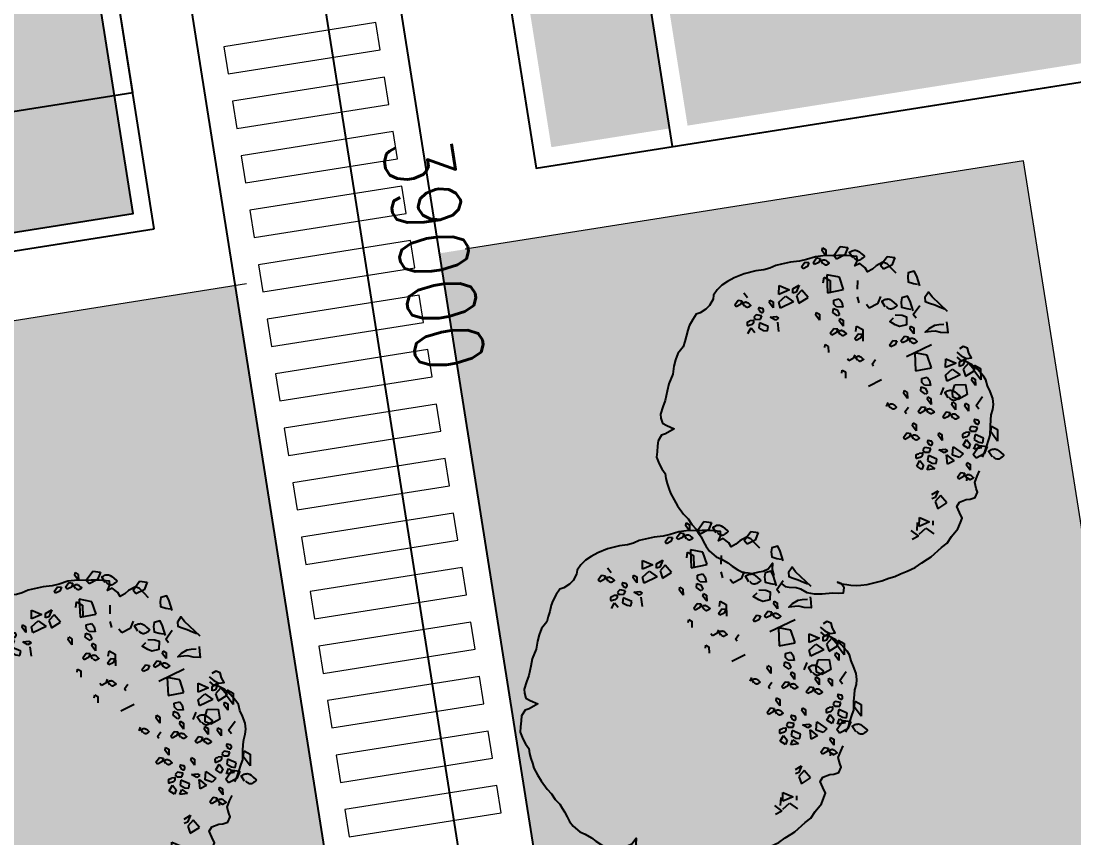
# Model space of a CAD drawing. Header units: metres. Extents: x 71066629 to 71645179, y 84793221 to 85208804.
# Drawn here: x 71372679 to 71395583, y 85028727 to 85046494 of the extents above; entities that cross this region are included whole.
import ezdxf

# ---------------------------------------------------------------- set-up
doc = ezdxf.new("R2010")
doc.units = ezdxf.units.M
doc.header["$LTSCALE"] = 1000
for name, color, linetype in [('A_SITEP_PLANT', 85, 'Continuous'), ('G-ANNO-DIMS', 3, 'Continuous'), ('G-BLDG-OTLN', 2, 'Continuous'), ('G-BLDG-ROOF', 34, 'Continuous'), ('G-FRIE-FLWL', 6, 'Continuous'), ('G-PLTG', 105, 'Continuous'), ('G-STRU', 134, 'Continuous'), ('G_H_253', 253, 'Continuous')]:
    doc.layers.add(name, color=color, linetype=linetype)
doc.layers.add('G-OTHR', color=169, linetype='Continuous', lineweight=13)
doc.layers.add('G-ROAD-园区', color=175, linetype='Continuous', lineweight=13)
doc.styles.add('dim_font', font='SIMPLEX.shx', dxfattribs={"width": 0.8})
doc.dimstyles.new('DIMN500', dxfattribs={"dimscale": 5, "dimtxt": 300, "dimasz": 100, "dimexe": 250, "dimexo": 300, "dimgap": 150, "dimtad": 1, "dimdec": 0, "dimzin": 0, "dimdsep": 46, "dimtxsty": 'dim_font', "dimblk": 'ARCHTICK', "dimcen": 0.09, "dimclrt": 7, "dimazin": 2, "dimtfac": 1, "dimtdec": 0, "dimtix": 1, "dimtmove": 2, "dimatfit": 3, "dimldrblk": 'ARCHTICK', "dimtolj": 1, "dimtzin": 0, "dimarcsym": 0})
pattern_1 = [(0, (0, 0), (793.75, 793.75), [396.875, -1190.625]), (90, (198.4, -198.4), (-793.75, 793.75), [396.875, -1190.625])]

# ---------------------------------------------------------------- blocks, each defined once
blk = doc.blocks.new('A$C02740212')
at = {"layer": 'G_H_253'}
h = blk.add_hatch(color=256, dxfattribs=at)
h.paths.add_polyline_path([(26408, 54997), (9420, 52307), (12111, 35318), (23963, 37196), (24495, 33837), (26865, 34213), (25896, 40336), (28661, 40775)])
h.paths.add_polyline_path([(60410, 51270), (43422, 48580), (43891, 45617), (41521, 45241), (41865, 43068), (46704, 43835), (47768, 37119), (41941, 36196), (42285, 34023), (45643, 34555), (46112, 31591), (63101, 34282)])
at = {"layer": 'G-BLDG-OTLN'}
blk.add_lwpolyline([(11926, 53108), (14741, 35330), (23631, 36738), (24100, 33775), (18174, 32836), (20990, 15058), (41731, 18343), (39385, 33158), (45311, 34097), (45311, 34097), (63089, 36913), (61212, 48765), (43433, 45949), (43433, 45949), (41458, 45636), (40989, 48599), (30124, 46879), (30594, 43915), (28618, 43603), (26741, 55455)], close=True, dxfattribs=at)
at = {"layer": 'G-BLDG-ROOF'}
for p, q in [((63558, 33950), (60743, 51728)), ((45780, 31134), (63558, 33950))]:
    blk.add_line(p, q, dxfattribs=at)
blk.add_lwpolyline([(42285, 34023), (45643, 34555), (46112, 31591), (63101, 34282), (60410, 51270), (43422, 48580), (43891, 45617), (41521, 45241)], dxfattribs=at)
blk = doc.blocks.new('A$C69AC5CF9')
at = {"layer": 'G_H_253'}
h = blk.add_hatch(color=256, dxfattribs=at)
h.paths.add_polyline_path([(15217, 49209), (12649, 48802), (15340, 31814), (17908, 32221)])
h.paths.add_polyline_path([(32723, 34567), (32316, 37135), (17896, 34851), (18303, 32283)])
at = {"layer": 'G-BLDG-OTLN'}
blk.add_lwpolyline([(12191, 49135), (15007, 31356), (29822, 33703), (30292, 30740), (30292, 30740), (33107, 12961), (47923, 15308), (45107, 33086), (42144, 32617), (41675, 35580), (44638, 36049), (42573, 49087), (33684, 47679), (34294, 43827), (31331, 43358), (29970, 51951)], close=True, dxfattribs=at)
at = {"layer": 'G-BLDG-ROOF'}
for p, q in [((15154, 49604), (17970, 31826)), ((12191, 49135), (15007, 31356)), ((15007, 31356), (32785, 34172))]:
    blk.add_line(p, q, dxfattribs=at)
blk = doc.blocks.new('A$C1F6C256B')
at = {"layer": 'A_SITEP_PLANT'}
for p, q in [((2402, 4975), (2408, 5018)), ((2402, 4975), (2408, 5018)), ((2455, 4904), (2402, 4975)), ((2455, 4904), (2402, 4975)), ((2408, 5018), (2454, 4991)), ((2408, 5018), (2454, 4991)), ((2454, 4991), (2455, 4904)), ((2454, 4991), (2455, 4904)), ((2570, 4907), (2664, 5037)), ((2570, 4907), (2664, 5037)), ((2611, 4853), (2570, 4907)), ((2611, 4853), (2570, 4907)), ((2730, 4915), (2611, 4853)), ((2730, 4915), (2611, 4853)), ((2664, 5037), (2774, 5022)), ((2664, 5037), (2774, 5022)), ((2774, 5022), (2730, 4915)), ((2774, 5022), (2730, 4915)), ((3249, 4761), (3343, 4891)), ((3249, 4761), (3343, 4891)), ((3343, 4891), (3453, 4877)), ((3343, 4891), (3453, 4877)), ((2102, 4744), (2151, 4812)), ((2102, 4744), (2151, 4812)), ((2123, 4716), (2102, 4744)), ((2123, 4716), (2102, 4744)), ((2186, 4748), (2123, 4716)), ((2186, 4748), (2123, 4716)), ((2151, 4812), (2209, 4804)), ((2151, 4812), (2209, 4804)), ((2209, 4804), (2186, 4748)), ((2209, 4804), (2186, 4748)), ((2269, 4803), (2318, 4872)), ((2269, 4803), (2318, 4872)), ((2290, 4775), (2269, 4803)), ((2290, 4775), (2269, 4803)), ((2353, 4807), (2290, 4775)), ((2353, 4807), (2290, 4775)), ((2318, 4872), (2376, 4864)), ((2318, 4872), (2376, 4864)), ((2376, 4864), (2353, 4807)), ((2376, 4864), (2353, 4807)), ((3290, 4708), (3249, 4761)), ((3290, 4708), (3249, 4761)), ((3409, 4769), (3290, 4708)), ((3409, 4769), (3290, 4708)), ((3453, 4877), (3409, 4769)), ((3453, 4877), (3409, 4769)), ((2416, 4512), (2428, 4593)), ((2416, 4512), (2428, 4593)), ((2428, 4593), (2515, 4543)), ((2428, 4593), (2515, 4543)), ((2468, 4629), (2480, 4368)), ((2650, 4595), (2468, 4629)), ((2468, 4629), (2480, 4368)), ((2650, 4595), (2468, 4629)), ((2711, 4413), (2650, 4595)), ((2711, 4413), (2650, 4595)), ((1773, 4344), (1776, 4470)), ((1773, 4344), (1776, 4470)), ((1776, 4470), (1925, 4407)), ((1776, 4470), (1925, 4407)), ((1977, 4422), (2068, 4476)), ((1977, 4422), (2068, 4476)), ((2068, 4476), (2025, 4377)), ((2068, 4476), (2025, 4377)), ((2515, 4543), (2518, 4376)), ((2515, 4543), (2518, 4376)), ((2914, 4420), (2918, 4546)), ((2914, 4420), (2918, 4546)), ((1318, 4292), (1265, 4363)), ((1318, 4292), (1265, 4363)), ((1925, 4407), (1773, 4344)), ((1925, 4407), (1773, 4344)), ((1774, 4231), (1870, 4316)), ((1774, 4231), (1870, 4316)), ((1870, 4316), (1987, 4237)), ((1870, 4316), (1987, 4237)), ((1977, 4359), (1977, 4422)), ((1977, 4359), (1977, 4422)), ((2025, 4377), (1977, 4359)), ((2025, 4377), (1977, 4359)), ((2104, 4406), (2028, 4320)), ((2104, 4406), (2028, 4320)), ((2028, 4320), (2064, 4215)), ((2028, 4320), (2064, 4215)), ((2064, 4215), (2196, 4300)), ((2064, 4215), (2196, 4300)), ((2196, 4300), (2104, 4406)), ((2196, 4300), (2104, 4406)), ((2480, 4368), (2711, 4413)), ((2480, 4368), (2711, 4413)), ((2570, 4260), (2649, 4280)), ((2570, 4260), (2649, 4280)), ((2649, 4280), (2684, 4230)), ((2649, 4280), (2684, 4230)), ((2938, 4220), (2915, 4306)), ((2938, 4220), (2915, 4306)), ((3248, 4313), (3204, 4206)), ((3248, 4313), (3204, 4206)), ((1132, 4191), (1181, 4259)), ((1132, 4191), (1181, 4259)), ((1153, 4163), (1132, 4191)), ((1153, 4163), (1132, 4191)), ((1216, 4195), (1153, 4163)), ((1216, 4195), (1153, 4163)), ((1181, 4259), (1239, 4252)), ((1181, 4259), (1239, 4252)), ((1239, 4252), (1216, 4195)), ((1239, 4252), (1216, 4195)), ((1638, 4219), (1644, 4261)), ((1638, 4219), (1644, 4261)), ((1691, 4147), (1638, 4219)), ((1691, 4147), (1638, 4219)), ((1644, 4261), (1690, 4235)), ((1644, 4261), (1690, 4235)), ((1690, 4235), (1691, 4147)), ((1690, 4235), (1691, 4147)), ((1796, 4144), (1774, 4231)), ((1796, 4144), (1774, 4231)), ((1987, 4237), (1796, 4144)), ((1987, 4237), (1796, 4144)), ((2555, 4082), (2563, 4140)), ((2555, 4082), (2563, 4140)), ((2563, 4140), (2619, 4117)), ((2563, 4140), (2619, 4117)), ((2571, 4201), (2570, 4260)), ((2571, 4201), (2570, 4260)), ((2611, 4163), (2571, 4201)), ((2611, 4163), (2571, 4201)), ((2699, 4157), (2611, 4163)), ((2699, 4157), (2611, 4163)), ((2684, 4230), (2699, 4157)), ((2684, 4230), (2699, 4157)), ((3084, 4144), (3043, 4198)), ((3084, 4144), (3043, 4198)), ((3204, 4206), (3084, 4144)), ((3204, 4206), (3084, 4144)), ((3722, 4052), (3816, 4182)), ((3722, 4052), (3816, 4182)), ((1444, 4048), (1412, 4015)), ((1444, 4048), (1412, 4015)), ((1412, 4015), (1438, 3980)), ((1412, 4015), (1438, 3980)), ((1438, 3980), (1509, 3982)), ((1438, 3980), (1509, 3982)), ((1527, 4031), (1444, 4048)), ((1527, 4031), (1444, 4048)), ((1509, 3982), (1527, 4031)), ((1509, 3982), (1527, 4031)), ((1647, 4013), (1736, 4024)), ((1647, 4013), (1736, 4024)), ((1724, 3970), (1647, 4013)), ((1724, 3970), (1647, 4013)), ((1769, 3997), (1724, 3970)), ((1769, 3997), (1724, 3970)), ((1736, 4024), (1769, 3997)), ((1736, 4024), (1769, 3997)), ((2309, 4041), (2315, 4083)), ((2309, 4041), (2315, 4083)), ((2362, 3969), (2309, 4041)), ((2362, 3969), (2309, 4041)), ((2315, 4083), (2361, 4057)), ((2315, 4083), (2361, 4057)), ((2361, 4057), (2362, 3969)), ((2361, 4057), (2362, 3969)), ((2624, 4033), (2555, 4082)), ((2624, 4033), (2555, 4082)), ((2619, 4117), (2651, 4054)), ((2619, 4117), (2651, 4054)), ((2651, 4054), (2624, 4033)), ((2651, 4054), (2624, 4033)), ((2651, 3953), (2658, 3995)), ((2651, 3953), (2658, 3995)), ((2658, 3995), (2704, 3969)), ((2658, 3995), (2704, 3969)), ((3763, 3999), (3722, 4052)), ((3763, 3999), (3722, 4052)), ((1324, 3778), (1370, 3859)), ((1324, 3778), (1370, 3859)), ((1370, 3859), (1423, 3793)), ((1370, 3859), (1423, 3793)), ((1494, 3932), (1482, 3857)), ((1494, 3932), (1482, 3857)), ((1482, 3857), (1550, 3822)), ((1482, 3857), (1550, 3822)), ((1618, 3879), (1494, 3932)), ((1618, 3879), (1494, 3932)), ((1550, 3822), (1607, 3813)), ((1550, 3822), (1607, 3813)), ((1607, 3813), (1618, 3879)), ((1607, 3813), (1618, 3879)), ((1773, 3806), (1756, 3939)), ((1773, 3806), (1756, 3939)), ((2519, 3781), (2568, 3849)), ((2519, 3781), (2568, 3849)), ((2568, 3849), (2626, 3842)), ((2568, 3849), (2626, 3842)), ((2626, 3842), (2603, 3785)), ((2626, 3842), (2603, 3785)), ((2705, 3882), (2651, 3953)), ((2705, 3882), (2651, 3953)), ((2704, 3969), (2705, 3882)), ((2704, 3969), (2705, 3882)), ((2889, 3803), (2901, 3883)), ((2889, 3803), (2901, 3883)), ((2901, 3883), (2989, 3834)), ((2901, 3883), (2989, 3834)), ((2989, 3834), (2991, 3667)), ((2989, 3834), (2991, 3667)), ((3677, 3840), (3683, 3883)), ((3677, 3840), (3683, 3883)), ((3730, 3769), (3677, 3840)), ((3730, 3769), (3677, 3840)), ((3683, 3883), (3729, 3857)), ((3683, 3883), (3729, 3857)), ((3729, 3857), (3730, 3769)), ((3729, 3857), (3730, 3769)), ((1423, 3793), (1423, 3793)), ((1423, 3793), (1423, 3793)), ((2540, 3753), (2519, 3781)), ((2540, 3753), (2519, 3781)), ((2603, 3785), (2540, 3753)), ((2603, 3785), (2540, 3753)), ((2875, 3705), (2924, 3773)), ((2875, 3705), (2924, 3773)), ((2896, 3677), (2875, 3705)), ((2896, 3677), (2875, 3705)), ((2959, 3709), (2896, 3677)), ((2959, 3709), (2896, 3677)), ((2924, 3773), (2982, 3765)), ((2924, 3773), (2982, 3765)), ((2982, 3765), (2959, 3709)), ((2982, 3765), (2959, 3709)), ((3377, 3609), (3426, 3677)), ((3377, 3609), (3426, 3677)), ((3426, 3677), (3484, 3669)), ((3426, 3677), (3484, 3669)), ((3484, 3669), (3461, 3613)), ((3484, 3669), (3461, 3613)), ((3544, 3668), (3593, 3737)), ((3544, 3668), (3593, 3737)), ((3565, 3640), (3544, 3668)), ((3565, 3640), (3544, 3668)), ((3628, 3672), (3565, 3640)), ((3628, 3672), (3565, 3640)), ((3593, 3737), (3651, 3729)), ((3593, 3737), (3651, 3729)), ((3651, 3729), (3628, 3672)), ((3651, 3729), (3628, 3672)), ((2438, 3574), (2444, 3616)), ((2438, 3574), (2444, 3616)), ((2444, 3616), (2490, 3590)), ((2444, 3616), (2490, 3590)), ((2490, 3590), (2491, 3502)), ((2490, 3590), (2491, 3502)), ((3398, 3581), (3377, 3609)), ((3398, 3581), (3377, 3609)), ((3461, 3613), (3398, 3581)), ((3461, 3613), (3398, 3581)), ((3987, 3614), (3623, 3437)), ((3987, 3614), (3623, 3437)), ((2788, 3381), (2767, 3409)), ((2788, 3381), (2767, 3409)), ((2851, 3413), (2788, 3381)), ((2851, 3413), (2788, 3381)), ((2874, 3469), (2851, 3413)), ((2874, 3469), (2851, 3413)), ((3124, 3332), (3173, 3401)), ((3124, 3332), (3173, 3401)), ((3925, 3460), (3744, 3494)), ((3925, 3460), (3744, 3494)), ((3744, 3494), (3755, 3234)), ((3744, 3494), (3755, 3234)), ((3986, 3278), (3925, 3460)), ((3986, 3278), (3925, 3460)), ((4190, 3285), (4193, 3411)), ((4190, 3285), (4193, 3411)), ((4193, 3411), (4342, 3348)), ((4193, 3411), (4342, 3348)), ((4394, 3363), (4484, 3416)), ((4394, 3363), (4484, 3416)), ((4394, 3300), (4394, 3363)), ((4394, 3300), (4394, 3363)), ((4484, 3416), (4442, 3318)), ((4484, 3416), (4442, 3318)), ((2686, 3202), (2693, 3244)), ((2686, 3202), (2693, 3244)), ((2693, 3244), (2738, 3218)), ((2693, 3244), (2738, 3218)), ((2738, 3218), (2739, 3130)), ((2738, 3218), (2739, 3130)), ((3145, 3304), (3124, 3332)), ((3145, 3304), (3124, 3332)), ((3755, 3234), (3986, 3278)), ((3755, 3234), (3986, 3278)), ((4342, 3348), (4190, 3285)), ((4342, 3348), (4190, 3285)), ((4191, 3171), (4287, 3257)), ((4191, 3171), (4287, 3257)), ((4287, 3257), (4404, 3178)), ((4287, 3257), (4404, 3178)), ((4442, 3318), (4394, 3300)), ((4442, 3318), (4394, 3300)), ((4521, 3347), (4444, 3260)), ((4521, 3347), (4444, 3260)), ((4444, 3260), (4481, 3156)), ((4444, 3260), (4481, 3156)), ((4481, 3156), (4613, 3240)), ((4481, 3156), (4613, 3240)), ((4613, 3240), (4521, 3347)), ((4613, 3240), (4521, 3347)), ((4599, 3239), (4611, 3319)), ((4599, 3239), (4611, 3319)), ((4700, 3102), (4599, 3239)), ((4700, 3102), (4599, 3239)), ((4611, 3319), (4698, 3270)), ((4611, 3319), (4698, 3270)), ((4698, 3270), (4700, 3102)), ((4698, 3270), (4700, 3102)), ((3263, 3102), (3072, 3009)), ((3263, 3102), (3072, 3009)), ((3846, 3125), (3924, 3145)), ((3846, 3125), (3924, 3145)), ((3847, 3066), (3846, 3125)), ((3847, 3066), (3846, 3125)), ((3886, 3028), (3847, 3066)), ((3886, 3028), (3847, 3066)), ((3924, 3145), (3959, 3095)), ((3924, 3145), (3959, 3095)), ((3959, 3095), (3974, 3022)), ((3959, 3095), (3974, 3022)), ((4213, 3085), (4191, 3171)), ((4213, 3085), (4191, 3171)), ((4404, 3178), (4213, 3085)), ((4404, 3178), (4213, 3085)), ((4570, 3096), (4576, 3138)), ((4570, 3096), (4576, 3138)), ((4623, 3024), (4570, 3096)), ((4623, 3024), (4570, 3096)), ((4576, 3138), (4622, 3112)), ((4576, 3138), (4622, 3112)), ((4622, 3112), (4623, 3024)), ((4622, 3112), (4623, 3024)), ((3584, 2906), (3590, 2948)), ((3584, 2906), (3590, 2948)), ((3637, 2834), (3584, 2906)), ((3637, 2834), (3584, 2906)), ((3590, 2948), (3636, 2922)), ((3590, 2948), (3636, 2922)), ((3636, 2922), (3637, 2834)), ((3636, 2922), (3637, 2834)), ((3830, 2947), (3838, 3005)), ((3830, 2947), (3838, 3005)), ((3899, 2898), (3830, 2947)), ((3899, 2898), (3830, 2947)), ((3838, 3005), (3894, 2982)), ((3838, 3005), (3894, 2982)), ((3974, 3022), (3886, 3028)), ((3974, 3022), (3886, 3028)), ((3894, 2982), (3927, 2919)), ((3894, 2982), (3927, 2919)), ((3927, 2919), (3899, 2898)), ((3927, 2919), (3899, 2898)), ((4159, 2992), (4115, 2885)), ((4159, 2992), (4115, 2885)), ((4292, 2924), (4324, 3031)), ((4292, 2924), (4324, 3031)), ((4296, 2852), (4292, 2924)), ((4296, 2852), (4292, 2924)), ((4324, 3031), (4480, 3038)), ((4324, 3031), (4480, 3038)), ((4480, 3038), (4506, 2893)), ((4480, 3038), (4506, 2893)), ((3353, 2776), (3330, 2720)), ((3353, 2776), (3330, 2720)), ((3927, 2818), (3933, 2860)), ((3927, 2818), (3933, 2860)), ((3980, 2747), (3927, 2818)), ((3980, 2747), (3927, 2818)), ((3933, 2860), (3979, 2835)), ((3933, 2860), (3979, 2835)), ((3979, 2835), (3980, 2747)), ((3979, 2835), (3980, 2747)), ((4283, 2742), (4290, 2784)), ((4283, 2742), (4290, 2784)), ((4290, 2784), (4335, 2758)), ((4290, 2784), (4335, 2758)), ((4374, 2819), (4296, 2852)), ((4374, 2819), (4296, 2852)), ((4335, 2758), (4336, 2670)), ((4335, 2758), (4336, 2670)), ((4506, 2893), (4374, 2819)), ((4506, 2893), (4374, 2819)), ((4472, 2723), (4478, 2766)), ((4472, 2723), (4478, 2766)), ((4478, 2766), (4524, 2740)), ((4478, 2766), (4524, 2740)), ((4634, 2731), (4728, 2861)), ((4634, 2731), (4728, 2861)), ((3602, 2639), (3651, 2707)), ((3602, 2639), (3651, 2707)), ((3623, 2611), (3602, 2639)), ((3623, 2611), (3602, 2639)), ((3794, 2646), (3843, 2714)), ((3794, 2646), (3843, 2714)), ((3815, 2618), (3794, 2646)), ((3815, 2618), (3794, 2646)), ((3878, 2650), (3815, 2618)), ((3878, 2650), (3815, 2618)), ((3843, 2714), (3901, 2707)), ((3843, 2714), (3901, 2707)), ((3901, 2707), (3878, 2650)), ((3901, 2707), (3878, 2650)), ((4150, 2570), (4199, 2638)), ((4150, 2570), (4199, 2638)), ((4199, 2638), (4257, 2630)), ((4199, 2638), (4257, 2630)), ((4257, 2630), (4234, 2574)), ((4257, 2630), (4234, 2574)), ((4336, 2670), (4283, 2742)), ((4336, 2670), (4283, 2742)), ((4525, 2652), (4472, 2723)), ((4525, 2652), (4472, 2723)), ((4524, 2740), (4525, 2652)), ((4524, 2740), (4525, 2652)), ((4675, 2678), (4634, 2731)), ((4675, 2678), (4634, 2731)), ((3713, 2439), (3719, 2481)), ((3713, 2439), (3719, 2481)), ((3719, 2481), (3765, 2455)), ((3719, 2481), (3765, 2455)), ((3765, 2455), (3766, 2367)), ((3765, 2455), (3766, 2367)), ((4172, 2542), (4150, 2570)), ((4172, 2542), (4150, 2570)), ((4234, 2574), (4172, 2542)), ((4234, 2574), (4172, 2542)), ((3580, 2267), (3629, 2335)), ((3580, 2267), (3629, 2335)), ((3629, 2335), (3687, 2327)), ((3629, 2335), (3687, 2327)), ((3687, 2327), (3664, 2271)), ((3687, 2327), (3664, 2271)), ((3766, 2367), (3713, 2439)), ((3766, 2367), (3713, 2439)), ((4086, 2295), (4093, 2337)), ((4086, 2295), (4093, 2337)), ((4139, 2223), (4086, 2295)), ((4139, 2223), (4086, 2295)), ((4093, 2337), (4138, 2311)), ((4093, 2337), (4138, 2311)), ((4138, 2311), (4139, 2223)), ((4138, 2311), (4139, 2223)), ((4568, 2427), (4537, 2395)), ((4568, 2427), (4537, 2395)), ((4537, 2395), (4562, 2359)), ((4537, 2395), (4562, 2359)), ((4562, 2359), (4634, 2361)), ((4562, 2359), (4634, 2361)), ((4652, 2411), (4568, 2427)), ((4652, 2411), (4568, 2427)), ((4619, 2311), (4606, 2237)), ((4619, 2311), (4606, 2237)), ((4743, 2258), (4619, 2311)), ((4743, 2258), (4619, 2311)), ((4634, 2361), (4652, 2411)), ((4634, 2361), (4652, 2411)), ((4845, 2351), (4857, 2431)), ((4845, 2351), (4857, 2431)), ((4946, 2214), (4845, 2351)), ((4946, 2214), (4845, 2351)), ((4857, 2431), (4944, 2382)), ((4857, 2431), (4944, 2382)), ((4944, 2382), (4946, 2214)), ((4944, 2382), (4946, 2214)), ((3601, 2239), (3580, 2267)), ((3601, 2239), (3580, 2267)), ((3664, 2271), (3601, 2239)), ((3664, 2271), (3601, 2239)), ((4448, 2157), (4495, 2238)), ((4448, 2157), (4495, 2238)), ((4523, 2110), (4448, 2157)), ((4523, 2110), (4448, 2157)), ((4495, 2238), (4548, 2173)), ((4495, 2238), (4548, 2173)), ((4548, 2173), (4523, 2110)), ((4548, 2173), (4523, 2110)), ((4548, 2173), (4548, 2173)), ((4548, 2173), (4548, 2173)), ((4592, 2022), (4685, 2152)), ((4592, 2022), (4685, 2152)), ((4601, 2101), (4632, 2175)), ((4601, 2101), (4632, 2175)), ((4606, 2237), (4674, 2201)), ((4606, 2237), (4674, 2201)), ((4632, 2175), (4713, 2116)), ((4632, 2175), (4713, 2116)), ((4674, 2201), (4731, 2192)), ((4674, 2201), (4731, 2192)), ((4685, 2152), (4796, 2138)), ((4685, 2152), (4796, 2138)), ((4731, 2192), (4743, 2258)), ((4731, 2192), (4743, 2258)), ((3892, 2123), (3860, 2091)), ((3892, 2123), (3860, 2091)), ((3860, 2091), (3886, 2055)), ((3860, 2091), (3886, 2055)), ((3886, 2055), (3957, 2057)), ((3886, 2055), (3957, 2057)), ((3975, 2107), (3892, 2123)), ((3975, 2107), (3892, 2123)), ((3943, 2008), (3930, 1933)), ((3943, 2008), (3930, 1933)), ((4066, 1955), (3943, 2008)), ((4066, 1955), (3943, 2008)), ((3957, 2057), (3975, 2107)), ((3957, 2057), (3975, 2107)), ((4095, 2089), (4184, 2099)), ((4095, 2089), (4184, 2099)), ((4172, 2046), (4095, 2089)), ((4172, 2046), (4095, 2089)), ((4218, 2073), (4172, 2046)), ((4218, 2073), (4172, 2046)), ((4184, 2099), (4218, 2073)), ((4184, 2099), (4218, 2073)), ((4205, 2015), (4313, 1931)), ((4221, 1881), (4205, 2015)), ((4205, 2015), (4313, 1931)), ((4221, 1881), (4205, 2015)), ((4293, 2013), (4301, 2131)), ((4293, 2013), (4301, 2131)), ((4395, 1979), (4293, 2013)), ((4395, 1979), (4293, 2013)), ((4301, 2131), (4448, 2031)), ((4301, 2131), (4448, 2031)), ((4448, 2031), (4395, 1979)), ((4448, 2031), (4395, 1979)), ((4633, 1969), (4592, 2022)), ((4633, 1969), (4592, 2022)), ((4713, 2116), (4601, 2101)), ((4713, 2116), (4601, 2101)), ((4752, 2030), (4633, 1969)), ((4752, 2030), (4633, 1969)), ((4796, 2138), (4752, 2030)), ((4796, 2138), (4752, 2030)), ((3772, 1854), (3818, 1935)), ((3772, 1854), (3818, 1935)), ((3847, 1806), (3772, 1854)), ((3847, 1806), (3772, 1854)), ((3818, 1935), (3871, 1869)), ((3818, 1935), (3871, 1869)), ((3871, 1869), (3847, 1806)), ((3871, 1869), (3847, 1806)), ((3871, 1869), (3871, 1869)), ((3871, 1869), (3871, 1869)), ((3925, 1797), (3955, 1872)), ((3925, 1797), (3955, 1872)), ((3930, 1933), (3998, 1897)), ((3930, 1933), (3998, 1897)), ((3955, 1872), (4036, 1813)), ((3955, 1872), (4036, 1813)), ((3998, 1897), (4055, 1889)), ((3998, 1897), (4055, 1889)), ((4055, 1889), (4066, 1955)), ((4055, 1889), (4066, 1955)), ((4313, 1931), (4221, 1881)), ((4313, 1931), (4221, 1881)), ((4495, 1865), (4502, 1907)), ((4495, 1865), (4502, 1907)), ((4549, 1793), (4495, 1865)), ((4549, 1793), (4495, 1865)), ((4502, 1907), (4547, 1881)), ((4502, 1907), (4547, 1881)), ((4547, 1881), (4549, 1793)), ((4547, 1881), (4549, 1793)), ((4036, 1813), (3925, 1797)), ((4036, 1813), (3925, 1797)), ((4362, 1693), (4411, 1761)), ((4362, 1693), (4411, 1761)), ((4384, 1665), (4362, 1693)), ((4384, 1665), (4362, 1693)), ((4447, 1697), (4384, 1665)), ((4447, 1697), (4384, 1665)), ((4411, 1761), (4470, 1753)), ((4411, 1761), (4470, 1753)), ((4470, 1753), (4447, 1697)), ((4470, 1753), (4447, 1697)), ((4500, 1639), (4506, 1681)), ((4500, 1639), (4506, 1681)), ((4506, 1681), (4552, 1656)), ((4506, 1681), (4552, 1656)), ((3991, 1443), (4081, 1497)), ((3991, 1443), (4081, 1497)), ((4039, 1398), (3991, 1380)), ((4039, 1398), (3991, 1380)), ((4081, 1497), (4039, 1398)), ((4081, 1497), (4039, 1398)), ((4118, 1427), (4041, 1341)), ((4118, 1427), (4041, 1341)), ((4210, 1320), (4118, 1427)), ((4210, 1320), (4118, 1427)), ((4041, 1341), (4078, 1236)), ((4041, 1341), (4078, 1236)), ((4078, 1236), (4210, 1320)), ((4078, 1236), (4210, 1320)), ((3807, 980), (3811, 1106)), ((3807, 980), (3811, 1106)), ((3811, 1106), (3959, 1043)), ((3811, 1106), (3959, 1043)), ((3689, 921), (3797, 837)), ((3689, 921), (3797, 837)), ((3777, 918), (3785, 1036)), ((3777, 918), (3785, 1036)), ((3959, 1043), (3807, 980)), ((3959, 1043), (3807, 980)), ((3808, 866), (3904, 952)), ((3808, 866), (3904, 952)), ((3904, 952), (4022, 873)), ((3904, 952), (4022, 873)), ((4012, 995), (4011, 1058)), ((4012, 995), (4011, 1058)), ((3797, 837), (3705, 787)), ((3797, 837), (3705, 787))]:
    blk.add_line(p, q, dxfattribs=at)
for points in [[(3474, 4653), (3408, 4720), (3343, 4787), (3282, 4810), (3184, 4757), (3130, 4707), (3060, 4671), (3025, 4726), (2945, 4792), (2875, 4756), (2912, 4833), (2906, 4891), (2757, 4906), (2639, 4909), (2552, 4900), (2448, 4905), (2303, 4890), (2174, 4848), (2074, 4823), (1943, 4810), (1813, 4783), (1727, 4760), (1642, 4722), (1556, 4699), (1440, 4687), (1268, 4641), (1126, 4583), (1029, 4529), (946, 4476), (878, 4411), (827, 4332), (819, 4273), (769, 4180), (715, 4130), (632, 4078), (575, 4057), (524, 3979), (474, 3885), (451, 3824), (430, 3734), (408, 3658), (386, 3582), (308, 3486), (273, 3395), (252, 3304), (234, 3185), (175, 3046), (155, 2942), (125, 2806), (90, 2714), (56, 2608), (62, 2550), (84, 2478), (146, 2440), (254, 2392), (129, 2321), (72, 2301), (21, 2222), (13, 2148), (7, 2059), (0, 1984), (39, 1885), (75, 1815), (126, 1747), (134, 1674), (155, 1602), (177, 1531), (199, 1460), (253, 1362), (305, 1279), (391, 1155), (456, 1088), (509, 1005), (574, 938), (609, 882), (644, 827), (680, 757), (717, 687), (768, 618), (864, 539), (941, 503), (1034, 453), (1098, 401), (1177, 350), (1254, 313), (1328, 306), (1388, 297), (1489, 322), (1547, 328), (1617, 364), (1683, 444), (1677, 355), (1700, 269)], [(2844, 4874), (2799, 4946), (2797, 4949), (2795, 4952), (2802, 4958), (2817, 4966), (2836, 4977), (2851, 4982), (2869, 4983), (2882, 4986), (2899, 4982), (2904, 4981), (2914, 4976), (2940, 4961), (2968, 4934), (3008, 4900), (3011, 4893), (3013, 4890), (3006, 4883), (2992, 4869), (2972, 4859), (2957, 4848), (2943, 4841), (2930, 4836), (2917, 4836), (2898, 4845), (2873, 4863), (2869, 4867), (2866, 4872), (2865, 4874), (2863, 4878)], [(2844, 4874), (2799, 4946), (2797, 4949), (2795, 4952), (2802, 4958), (2817, 4966), (2836, 4977), (2851, 4982), (2869, 4983), (2882, 4986), (2899, 4982), (2904, 4981), (2914, 4976), (2940, 4961), (2968, 4934), (3008, 4900), (3011, 4893), (3013, 4890), (3006, 4883), (2992, 4869), (2972, 4859), (2957, 4848), (2943, 4841), (2930, 4836), (2917, 4836), (2898, 4845), (2873, 4863), (2869, 4867), (2866, 4872), (2865, 4874), (2863, 4878)], [(2412, 4786), (2389, 4824), (2388, 4825), (2387, 4827), (2390, 4830), (2398, 4834), (2408, 4840), (2416, 4843), (2426, 4843), (2432, 4844), (2442, 4843), (2444, 4842), (2449, 4840), (2463, 4832), (2478, 4817), (2499, 4799), (2500, 4796), (2501, 4795), (2497, 4790), (2490, 4783), (2480, 4778), (2472, 4772), (2465, 4769), (2458, 4766), (2451, 4766), (2441, 4771), (2428, 4780), (2426, 4782), (2424, 4785), (2424, 4786), (2422, 4788)], [(2412, 4786), (2389, 4824), (2388, 4825), (2387, 4827), (2390, 4830), (2398, 4834), (2408, 4840), (2416, 4843), (2426, 4843), (2432, 4844), (2442, 4843), (2444, 4842), (2449, 4840), (2463, 4832), (2478, 4817), (2499, 4799), (2500, 4796), (2501, 4795), (2497, 4790), (2490, 4783), (2480, 4778), (2472, 4772), (2465, 4769), (2458, 4766), (2451, 4766), (2441, 4771), (2428, 4780), (2426, 4782), (2424, 4785), (2424, 4786), (2422, 4788)], [(3816, 4466), (3772, 4609), (3736, 4679), (3650, 4656), (3641, 4596), (3648, 4523), (3724, 4501), (3784, 4492)], [(3816, 4466), (3772, 4609), (3736, 4679), (3650, 4656), (3641, 4596), (3648, 4523), (3724, 4501), (3784, 4492)], [(3317, 4165), (3272, 4237), (3270, 4240), (3268, 4243), (3275, 4248), (3290, 4257), (3310, 4268), (3324, 4273), (3343, 4274), (3355, 4277), (3372, 4273), (3377, 4272), (3387, 4267), (3413, 4252), (3441, 4225), (3481, 4190), (3485, 4184), (3486, 4181), (3479, 4174), (3465, 4160), (3445, 4150), (3430, 4139), (3416, 4132), (3404, 4127), (3390, 4127), (3371, 4136), (3346, 4154), (3342, 4157), (3339, 4163), (3338, 4165), (3336, 4169)], [(3317, 4165), (3272, 4237), (3270, 4240), (3268, 4243), (3275, 4248), (3290, 4257), (3310, 4268), (3324, 4273), (3343, 4274), (3355, 4277), (3372, 4273), (3377, 4272), (3387, 4267), (3413, 4252), (3441, 4225), (3481, 4190), (3485, 4184), (3486, 4181), (3479, 4174), (3465, 4160), (3445, 4150), (3430, 4139), (3416, 4132), (3404, 4127), (3390, 4127), (3371, 4136), (3346, 4154), (3342, 4157), (3339, 4163), (3338, 4165), (3336, 4169)], [(3719, 4103), (3676, 4246), (3640, 4316), (3554, 4293), (3545, 4233), (3552, 4160), (3628, 4138), (3687, 4129)], [(3719, 4103), (3676, 4246), (3640, 4316), (3554, 4293), (3545, 4233), (3552, 4160), (3628, 4138), (3687, 4129)], [(4221, 4094), (3994, 4307), (3943, 4375), (3892, 4297), (3897, 4238), (3959, 4215), (4034, 4193), (4111, 4157), (4173, 4133)], [(4221, 4094), (3994, 4307), (3943, 4375), (3892, 4297), (3897, 4238), (3959, 4215), (4034, 4193), (4111, 4157), (4173, 4133)], [(1276, 4174), (1252, 4212), (1251, 4213), (1250, 4215), (1254, 4218), (1261, 4222), (1272, 4228), (1279, 4231), (1289, 4231), (1295, 4233), (1305, 4230), (1307, 4230), (1312, 4227), (1326, 4220), (1341, 4205), (1362, 4187), (1364, 4184), (1364, 4183), (1361, 4179), (1353, 4172), (1343, 4166), (1335, 4160), (1328, 4156), (1321, 4154), (1314, 4154), (1304, 4159), (1291, 4168), (1289, 4170), (1287, 4173), (1287, 4174), (1286, 4176)], [(1276, 4174), (1252, 4212), (1251, 4213), (1250, 4215), (1254, 4218), (1261, 4222), (1272, 4228), (1279, 4231), (1289, 4231), (1295, 4233), (1305, 4230), (1307, 4230), (1312, 4227), (1326, 4220), (1341, 4205), (1362, 4187), (1364, 4184), (1364, 4183), (1361, 4179), (1353, 4172), (1343, 4166), (1335, 4160), (1328, 4156), (1321, 4154), (1314, 4154), (1304, 4159), (1291, 4168), (1289, 4170), (1287, 4173), (1287, 4174), (1286, 4176)], [(1490, 4102), (1527, 4081), (1533, 4080), (1536, 4080), (1538, 4081), (1542, 4084), (1544, 4086), (1548, 4094), (1551, 4108), (1552, 4119), (1547, 4129), (1544, 4136), (1539, 4139), (1524, 4140), (1509, 4145), (1490, 4148), (1485, 4150), (1484, 4150), (1480, 4137), (1479, 4123), (1481, 4120), (1488, 4115), (1493, 4107), (1498, 4103)], [(1490, 4102), (1527, 4081), (1533, 4080), (1536, 4080), (1538, 4081), (1542, 4084), (1544, 4086), (1548, 4094), (1551, 4108), (1552, 4119), (1547, 4129), (1544, 4136), (1539, 4139), (1524, 4140), (1509, 4145), (1490, 4148), (1485, 4150), (1484, 4150), (1480, 4137), (1479, 4123), (1481, 4120), (1488, 4115), (1493, 4107), (1498, 4103)], [(3460, 4048), (3563, 4044), (3625, 4020), (3622, 3902), (3521, 3878), (3460, 3901), (3381, 3952), (3435, 4002)], [(3460, 4048), (3563, 4044), (3625, 4020), (3622, 3902), (3521, 3878), (3460, 3901), (3381, 3952), (3435, 4002)], [(1358, 3967), (1402, 3969), (1404, 3969), (1406, 3969), (1407, 3964), (1407, 3956), (1406, 3944), (1405, 3936), (1400, 3927), (1399, 3921), (1392, 3914), (1390, 3912), (1386, 3909), (1372, 3901), (1352, 3895), (1326, 3886), (1323, 3886), (1321, 3886), (1319, 3891), (1317, 3901), (1317, 3913), (1316, 3923), (1317, 3931), (1318, 3938), (1321, 3944), (1331, 3950), (1345, 3957), (1348, 3958), (1351, 3958), (1352, 3958), (1355, 3957)], [(1358, 3967), (1402, 3969), (1404, 3969), (1406, 3969), (1407, 3964), (1407, 3956), (1406, 3944), (1405, 3936), (1400, 3927), (1399, 3921), (1392, 3914), (1390, 3912), (1386, 3909), (1372, 3901), (1352, 3895), (1326, 3886), (1323, 3886), (1321, 3886), (1319, 3891), (1317, 3901), (1317, 3913), (1316, 3923), (1317, 3931), (1318, 3938), (1321, 3944), (1331, 3950), (1345, 3957), (1348, 3958), (1351, 3958), (1352, 3958), (1355, 3957)], [(2662, 3764), (2639, 3802), (2638, 3803), (2637, 3805), (2640, 3808), (2648, 3812), (2658, 3818), (2666, 3821), (2676, 3821), (2682, 3823), (2691, 3820), (2694, 3820), (2699, 3817), (2713, 3810), (2727, 3795), (2749, 3777), (2750, 3774), (2751, 3772), (2747, 3768), (2740, 3761), (2730, 3756), (2722, 3750), (2714, 3747), (2708, 3744), (2701, 3744), (2691, 3749), (2678, 3758), (2676, 3760), (2674, 3763), (2674, 3764), (2672, 3766)], [(2662, 3764), (2639, 3802), (2638, 3803), (2637, 3805), (2640, 3808), (2648, 3812), (2658, 3818), (2666, 3821), (2676, 3821), (2682, 3823), (2691, 3820), (2694, 3820), (2699, 3817), (2713, 3810), (2727, 3795), (2749, 3777), (2750, 3774), (2751, 3772), (2747, 3768), (2740, 3761), (2730, 3756), (2722, 3750), (2714, 3747), (2708, 3744), (2701, 3744), (2691, 3749), (2678, 3758), (2676, 3760), (2674, 3763), (2674, 3764), (2672, 3766)], [(4206, 3945), (4213, 3872), (4222, 3785), (4118, 3789), (4043, 3811), (3984, 3806), (3897, 3797), (3951, 3847), (4034, 3899), (4092, 3905), (4165, 3912)], [(4206, 3945), (4213, 3872), (4222, 3785), (4118, 3789), (4043, 3811), (3984, 3806), (3897, 3797), (3951, 3847), (4034, 3899), (4092, 3905), (4165, 3912)], [(3687, 3651), (3664, 3689), (3663, 3690), (3662, 3692), (3666, 3695), (3673, 3699), (3684, 3705), (3691, 3708), (3701, 3708), (3707, 3710), (3717, 3708), (3719, 3707), (3724, 3705), (3738, 3697), (3753, 3682), (3774, 3664), (3775, 3661), (3776, 3660), (3773, 3655), (3765, 3648), (3755, 3643), (3747, 3637), (3740, 3634), (3733, 3631), (3726, 3631), (3716, 3636), (3703, 3645), (3701, 3647), (3699, 3650), (3699, 3651), (3697, 3653)], [(3687, 3651), (3664, 3689), (3663, 3690), (3662, 3692), (3666, 3695), (3673, 3699), (3684, 3705), (3691, 3708), (3701, 3708), (3707, 3710), (3717, 3708), (3719, 3707), (3724, 3705), (3738, 3697), (3753, 3682), (3774, 3664), (3775, 3661), (3776, 3660), (3773, 3655), (3765, 3648), (3755, 3643), (3747, 3637), (3740, 3634), (3733, 3631), (3726, 3631), (3716, 3636), (3703, 3645), (3701, 3647), (3699, 3650), (3699, 3651), (3697, 3653)], [(4353, 3504), (4417, 3451), (4494, 3415), (4567, 3422), (4530, 3492), (4509, 3563), (4447, 3586), (4392, 3552)], [(4353, 3504), (4417, 3451), (4494, 3415), (4567, 3422), (4530, 3492), (4509, 3563), (4447, 3586), (4392, 3552)], [(2911, 3391), (2887, 3429), (2886, 3431), (2885, 3433), (2889, 3435), (2897, 3440), (2907, 3445), (2914, 3448), (2924, 3449), (2931, 3450), (2940, 3448), (2942, 3448), (2948, 3445), (2961, 3437), (2976, 3423), (2997, 3405), (2999, 3402), (3000, 3400), (2996, 3396), (2988, 3389), (2978, 3383), (2970, 3378), (2963, 3374), (2956, 3372), (2949, 3372), (2939, 3376), (2926, 3386), (2924, 3388), (2922, 3391), (2922, 3391), (2921, 3394)], [(2911, 3391), (2887, 3429), (2886, 3431), (2885, 3433), (2889, 3435), (2897, 3440), (2907, 3445), (2914, 3448), (2924, 3449), (2931, 3450), (2940, 3448), (2942, 3448), (2948, 3445), (2961, 3437), (2976, 3423), (2997, 3405), (2999, 3402), (3000, 3400), (2996, 3396), (2988, 3389), (2978, 3383), (2970, 3378), (2963, 3374), (2956, 3372), (2949, 3372), (2939, 3376), (2926, 3386), (2924, 3388), (2922, 3391), (2922, 3391), (2921, 3394)], [(4724, 1981), (4760, 2058), (4782, 2133), (4816, 2240), (4839, 2301), (4841, 2434), (4847, 2522), (4854, 2597), (4876, 2672), (4884, 2747), (4875, 2834), (4836, 2933), (4798, 3018), (4775, 3104), (4740, 3159), (4657, 3254), (4577, 3320), (4484, 3369), (4424, 3378), (4360, 3431)], [(4724, 1981), (4760, 2058), (4782, 2133), (4816, 2240), (4839, 2301), (4841, 2434), (4847, 2522), (4854, 2597), (4876, 2672), (4884, 2747), (4875, 2834), (4836, 2933), (4798, 3018), (4775, 3104), (4740, 3159), (4657, 3254), (4577, 3320), (4484, 3369), (4424, 3378), (4360, 3431)], [(4229, 2844), (4184, 2916), (4182, 2919), (4180, 2922), (4187, 2927), (4202, 2936), (4221, 2947), (4236, 2952), (4254, 2953), (4267, 2956), (4284, 2952), (4289, 2951), (4299, 2946), (4325, 2931), (4353, 2904), (4393, 2870), (4396, 2863), (4398, 2860), (4390, 2853), (4377, 2839), (4357, 2829), (4342, 2818), (4328, 2811), (4315, 2806), (4302, 2806), (4283, 2815), (4258, 2833), (4254, 2837), (4251, 2842), (4250, 2844), (4248, 2848)], [(4229, 2844), (4184, 2916), (4182, 2919), (4180, 2922), (4187, 2927), (4202, 2936), (4221, 2947), (4236, 2952), (4254, 2953), (4267, 2956), (4284, 2952), (4289, 2951), (4299, 2946), (4325, 2931), (4353, 2904), (4393, 2870), (4396, 2863), (4398, 2860), (4390, 2853), (4377, 2839), (4357, 2829), (4342, 2818), (4328, 2811), (4315, 2806), (4302, 2806), (4283, 2815), (4258, 2833), (4254, 2837), (4251, 2842), (4250, 2844), (4248, 2848)], [(3389, 2698), (3366, 2736), (3365, 2738), (3364, 2739), (3367, 2742), (3375, 2746), (3385, 2752), (3393, 2755), (3403, 2755), (3409, 2757), (3418, 2755), (3421, 2754), (3426, 2751), (3440, 2744), (3455, 2730), (3476, 2711), (3477, 2708), (3478, 2707), (3474, 2703), (3467, 2696), (3457, 2690), (3449, 2685), (3442, 2681), (3435, 2678), (3428, 2678), (3418, 2683), (3405, 2692), (3403, 2694), (3401, 2697), (3401, 2698), (3399, 2700)], [(3389, 2698), (3366, 2736), (3365, 2738), (3364, 2739), (3367, 2742), (3375, 2746), (3385, 2752), (3393, 2755), (3403, 2755), (3409, 2757), (3418, 2755), (3421, 2754), (3426, 2751), (3440, 2744), (3455, 2730), (3476, 2711), (3477, 2708), (3478, 2707), (3474, 2703), (3467, 2696), (3457, 2690), (3449, 2685), (3442, 2681), (3435, 2678), (3428, 2678), (3418, 2683), (3405, 2692), (3403, 2694), (3401, 2697), (3401, 2698), (3399, 2700)], [(3937, 2629), (3914, 2667), (3913, 2668), (3912, 2670), (3915, 2673), (3923, 2677), (3933, 2683), (3941, 2686), (3951, 2686), (3957, 2688), (3967, 2685), (3969, 2685), (3974, 2682), (3988, 2675), (4003, 2660), (4024, 2642), (4025, 2639), (4026, 2638), (4022, 2633), (4015, 2626), (4005, 2621), (3997, 2615), (3990, 2612), (3983, 2609), (3976, 2609), (3966, 2614), (3953, 2623), (3951, 2625), (3949, 2628), (3949, 2629), (3947, 2631)], [(3937, 2629), (3914, 2667), (3913, 2668), (3912, 2670), (3915, 2673), (3923, 2677), (3933, 2683), (3941, 2686), (3951, 2686), (3957, 2688), (3967, 2685), (3969, 2685), (3974, 2682), (3988, 2675), (4003, 2660), (4024, 2642), (4025, 2639), (4026, 2638), (4022, 2633), (4015, 2626), (4005, 2621), (3997, 2615), (3990, 2612), (3983, 2609), (3976, 2609), (3966, 2614), (3953, 2623), (3951, 2625), (3949, 2628), (3949, 2629), (3947, 2631)], [(4294, 2552), (4270, 2590), (4269, 2592), (4268, 2593), (4272, 2596), (4280, 2601), (4290, 2606), (4297, 2609), (4307, 2610), (4314, 2611), (4323, 2609), (4325, 2608), (4331, 2606), (4344, 2598), (4359, 2584), (4380, 2566), (4382, 2563), (4383, 2561), (4379, 2557), (4372, 2550), (4361, 2544), (4353, 2539), (4346, 2535), (4339, 2532), (4332, 2533), (4322, 2537), (4309, 2547), (4307, 2549), (4306, 2552), (4305, 2552), (4304, 2555)], [(4294, 2552), (4270, 2590), (4269, 2592), (4268, 2593), (4272, 2596), (4280, 2601), (4290, 2606), (4297, 2609), (4307, 2610), (4314, 2611), (4323, 2609), (4325, 2608), (4331, 2606), (4344, 2598), (4359, 2584), (4380, 2566), (4382, 2563), (4383, 2561), (4379, 2557), (4372, 2550), (4361, 2544), (4353, 2539), (4346, 2535), (4339, 2532), (4332, 2533), (4322, 2537), (4309, 2547), (4307, 2549), (4306, 2552), (4305, 2552), (4304, 2555)], [(4615, 2481), (4652, 2460), (4657, 2460), (4661, 2460), (4663, 2460), (4666, 2463), (4668, 2466), (4673, 2473), (4676, 2487), (4676, 2499), (4672, 2509), (4668, 2516), (4663, 2519), (4648, 2520), (4633, 2525), (4614, 2528), (4610, 2530), (4608, 2530), (4605, 2516), (4604, 2502), (4605, 2499), (4613, 2495), (4618, 2486), (4623, 2482)], [(4615, 2481), (4652, 2460), (4657, 2460), (4661, 2460), (4663, 2460), (4666, 2463), (4668, 2466), (4673, 2473), (4676, 2487), (4676, 2499), (4672, 2509), (4668, 2516), (4663, 2519), (4648, 2520), (4633, 2525), (4614, 2528), (4610, 2530), (4608, 2530), (4605, 2516), (4604, 2502), (4605, 2499), (4613, 2495), (4618, 2486), (4623, 2482)], [(3724, 2249), (3700, 2287), (3699, 2289), (3698, 2290), (3702, 2293), (3710, 2298), (3720, 2303), (3727, 2306), (3737, 2307), (3743, 2308), (3753, 2306), (3755, 2305), (3760, 2303), (3774, 2295), (3789, 2281), (3810, 2263), (3812, 2260), (3813, 2258), (3809, 2254), (3801, 2247), (3791, 2242), (3783, 2236), (3776, 2232), (3769, 2230), (3762, 2230), (3752, 2234), (3739, 2244), (3737, 2246), (3735, 2249), (3735, 2249), (3734, 2252)], [(3724, 2249), (3700, 2287), (3699, 2289), (3698, 2290), (3702, 2293), (3710, 2298), (3720, 2303), (3727, 2306), (3737, 2307), (3743, 2308), (3753, 2306), (3755, 2305), (3760, 2303), (3774, 2295), (3789, 2281), (3810, 2263), (3812, 2260), (3813, 2258), (3809, 2254), (3801, 2247), (3791, 2242), (3783, 2236), (3776, 2232), (3769, 2230), (3762, 2230), (3752, 2234), (3739, 2244), (3737, 2246), (3735, 2249), (3735, 2249), (3734, 2252)], [(4482, 2347), (4527, 2348), (4529, 2348), (4530, 2348), (4531, 2344), (4531, 2335), (4531, 2323), (4530, 2315), (4525, 2307), (4523, 2300), (4517, 2293), (4515, 2291), (4510, 2288), (4497, 2280), (4477, 2275), (4451, 2265), (4447, 2265), (4445, 2265), (4444, 2271), (4441, 2281), (4442, 2292), (4441, 2302), (4441, 2310), (4442, 2317), (4446, 2323), (4455, 2329), (4470, 2336), (4472, 2337), (4476, 2337), (4477, 2337), (4479, 2337)], [(4482, 2347), (4527, 2348), (4529, 2348), (4530, 2348), (4531, 2344), (4531, 2335), (4531, 2323), (4530, 2315), (4525, 2307), (4523, 2300), (4517, 2293), (4515, 2291), (4510, 2288), (4497, 2280), (4477, 2275), (4451, 2265), (4447, 2265), (4445, 2265), (4444, 2271), (4441, 2281), (4442, 2292), (4441, 2302), (4441, 2310), (4442, 2317), (4446, 2323), (4455, 2329), (4470, 2336), (4472, 2337), (4476, 2337), (4477, 2337), (4479, 2337)], [(3939, 2177), (3975, 2156), (3981, 2156), (3984, 2156), (3986, 2157), (3990, 2159), (3992, 2162), (3996, 2169), (3999, 2183), (4000, 2195), (3995, 2205), (3992, 2212), (3987, 2215), (3972, 2216), (3957, 2221), (3938, 2224), (3933, 2226), (3932, 2226), (3929, 2213), (3927, 2198), (3929, 2196), (3936, 2191), (3941, 2183), (3947, 2178)], [(3939, 2177), (3975, 2156), (3981, 2156), (3984, 2156), (3986, 2157), (3990, 2159), (3992, 2162), (3996, 2169), (3999, 2183), (4000, 2195), (3995, 2205), (3992, 2212), (3987, 2215), (3972, 2216), (3957, 2221), (3938, 2224), (3933, 2226), (3932, 2226), (3929, 2213), (3927, 2198), (3929, 2196), (3936, 2191), (3941, 2183), (3947, 2178)], [(3806, 2043), (3850, 2045), (3852, 2045), (3854, 2045), (3855, 2040), (3855, 2031), (3854, 2020), (3853, 2011), (3849, 2003), (3847, 1997), (3840, 1989), (3838, 1988), (3834, 1984), (3820, 1977), (3801, 1971), (3774, 1962), (3771, 1962), (3769, 1962), (3767, 1967), (3765, 1977), (3765, 1989), (3764, 1999), (3765, 2007), (3766, 2014), (3769, 2020), (3779, 2026), (3793, 2033), (3796, 2033), (3799, 2033), (3800, 2033), (3803, 2033)], [(3806, 2043), (3850, 2045), (3852, 2045), (3854, 2045), (3855, 2040), (3855, 2031), (3854, 2020), (3853, 2011), (3849, 2003), (3847, 1997), (3840, 1989), (3838, 1988), (3834, 1984), (3820, 1977), (3801, 1971), (3774, 1962), (3771, 1962), (3769, 1962), (3767, 1967), (3765, 1977), (3765, 1989), (3764, 1999), (3765, 2007), (3766, 2014), (3769, 2020), (3779, 2026), (3793, 2033), (3796, 2033), (3799, 2033), (3800, 2033), (3803, 2033)], [(4866, 1990), (4820, 2062), (4819, 2065), (4817, 2068), (4824, 2073), (4839, 2081), (4858, 2092), (4872, 2098), (4891, 2098), (4903, 2102), (4921, 2097), (4926, 2096), (4936, 2092), (4961, 2077), (4990, 2050), (5030, 2015), (5033, 2009), (5035, 2006), (5028, 1999), (5013, 1985), (4994, 1975), (4978, 1964), (4965, 1956), (4952, 1952), (4938, 1952), (4920, 1961), (4895, 1979), (4891, 1982), (4888, 1988), (4887, 1989), (4885, 1994)], [(4866, 1990), (4820, 2062), (4819, 2065), (4817, 2068), (4824, 2073), (4839, 2081), (4858, 2092), (4872, 2098), (4891, 2098), (4903, 2102), (4921, 2097), (4926, 2096), (4936, 2092), (4961, 2077), (4990, 2050), (5030, 2015), (5033, 2009), (5035, 2006), (5028, 1999), (5013, 1985), (4994, 1975), (4978, 1964), (4965, 1956), (4952, 1952), (4938, 1952), (4920, 1961), (4895, 1979), (4891, 1982), (4888, 1988), (4887, 1989), (4885, 1994)], [(4866, 1990), (4820, 2062), (4819, 2065), (4817, 2068), (4824, 2073), (4839, 2081), (4858, 2092), (4872, 2098), (4891, 2098), (4903, 2102), (4921, 2097), (4926, 2096), (4936, 2092), (4961, 2077), (4990, 2050), (5030, 2015), (5033, 2009), (5035, 2006), (5028, 1999), (5013, 1985), (4994, 1975), (4978, 1964), (4965, 1956), (4952, 1952), (4938, 1952), (4920, 1961), (4895, 1979), (4891, 1982), (4888, 1988), (4887, 1989), (4885, 1994)], [(4866, 1990), (4820, 2062), (4819, 2065), (4817, 2068), (4824, 2073), (4839, 2081), (4858, 2092), (4872, 2098), (4891, 2098), (4903, 2102), (4921, 2097), (4926, 2096), (4936, 2092), (4961, 2077), (4990, 2050), (5030, 2015), (5033, 2009), (5035, 2006), (5028, 1999), (5013, 1985), (4994, 1975), (4978, 1964), (4965, 1956), (4952, 1952), (4938, 1952), (4920, 1961), (4895, 1979), (4891, 1982), (4888, 1988), (4887, 1989), (4885, 1994)], [(1799, 161), (1863, 108), (1923, 100), (2026, 95), (2087, 72), (2180, 22), (2285, 3), (2403, 0), (2549, 14), (2638, 9), (2711, 16), (2718, 90), (2683, 145), (2622, 169), (2683, 145), (2758, 138), (2817, 129), (2892, 122), (2964, 129), (3052, 138), (3152, 162), (3268, 188), (3367, 228), (3453, 251), (3537, 289), (3636, 328), (3749, 383), (3845, 452), (3928, 504), (3983, 539), (4132, 671), (4214, 738), (4278, 833), (4370, 945), (4405, 1037), (4429, 1098), (4391, 1182), (4353, 1267), (4391, 1330), (4490, 1369), (4548, 1375), (4620, 1396), (4656, 1474), (4636, 1530), (4613, 1616), (4648, 1708), (4684, 1785)], [(4506, 1675), (4482, 1713), (4482, 1715), (4481, 1716), (4484, 1719), (4492, 1724), (4502, 1729), (4510, 1732), (4520, 1733), (4526, 1734), (4535, 1732), (4538, 1731), (4543, 1729), (4557, 1721), (4571, 1707), (4592, 1689), (4594, 1686), (4595, 1684), (4591, 1680), (4584, 1673), (4574, 1667), (4565, 1662), (4558, 1658), (4552, 1656), (4544, 1656), (4535, 1661), (4522, 1670), (4520, 1672), (4518, 1675), (4517, 1676), (4516, 1678)], [(4506, 1675), (4482, 1713), (4482, 1715), (4481, 1716), (4484, 1719), (4492, 1724), (4502, 1729), (4510, 1732), (4520, 1733), (4526, 1734), (4535, 1732), (4538, 1731), (4543, 1729), (4557, 1721), (4571, 1707), (4592, 1689), (4594, 1686), (4595, 1684), (4591, 1680), (4584, 1673), (4574, 1667), (4565, 1662), (4558, 1658), (4552, 1656), (4544, 1656), (4535, 1661), (4522, 1670), (4520, 1672), (4518, 1675), (4517, 1676), (4516, 1678)]]:
    blk.add_lwpolyline(points, dxfattribs=at)
for points in [[(2570, 4907), (2570, 4907)], [(2570, 4907), (2570, 4907)], [(2102, 4744), (2102, 4744)], [(2102, 4744), (2102, 4744)], [(2269, 4803), (2269, 4803)], [(2269, 4803), (2269, 4803)], [(3249, 4761), (3249, 4761)], [(3249, 4761), (3249, 4761)], [(1132, 4191), (1132, 4191)], [(1132, 4191), (1132, 4191)], [(3043, 4198), (3043, 4198)], [(3043, 4198), (3043, 4198)], [(3722, 4052), (3722, 4052)], [(3722, 4052), (3722, 4052)], [(2519, 3781), (2519, 3781)], [(2519, 3781), (2519, 3781)], [(2875, 3705), (2875, 3705)], [(2875, 3705), (2875, 3705)], [(3544, 3668), (3544, 3668)], [(3544, 3668), (3544, 3668)], [(3377, 3609), (3377, 3609)], [(3377, 3609), (3377, 3609)], [(2767, 3409), (2767, 3409)], [(2767, 3409), (2767, 3409)], [(3124, 3332), (3124, 3332)], [(3124, 3332), (3124, 3332)], [(3602, 2639), (3602, 2639)], [(3602, 2639), (3602, 2639)], [(3794, 2646), (3794, 2646)], [(3794, 2646), (3794, 2646)], [(4634, 2731), (4634, 2731)], [(4634, 2731), (4634, 2731)], [(4150, 2570), (4150, 2570)], [(4150, 2570), (4150, 2570)], [(3580, 2267), (3580, 2267)], [(3580, 2267), (3580, 2267)], [(4592, 2022), (4592, 2022)], [(4592, 2022), (4592, 2022)], [(4362, 1693), (4362, 1693)], [(4362, 1693), (4362, 1693)]]:
    blk.add_lwpolyline(points, close=True, dxfattribs=at)
blk = doc.blocks.new('_ARCHTICK')
at = {"color": 0, "linetype": 'ByBlock', "const_width": 0.4}
blk.add_lwpolyline([(-0.5, -0.5), (0.5, 0.5)], dxfattribs=at)
blk = doc.blocks.new('*D111')
at = {"layer": 'Defpoints', "color": 0, "transparency": 16777216}
for p in [(71382048, 85061227), (71388149, 85022707), (71383231, 85021928)]:
    blk.add_point(p, dxfattribs=at)
at = {"layer": 'G-ANNO-DIMS', "color": 0, "lineweight": -2, "transparency": 16777216}
for p, q in [((71380567, 85060992), (71375896, 85060253)), ((71377131, 85060448), (71383231, 85021928)), ((71386668, 85022473), (71381997, 85021733))]:
    blk.add_line(p, q, dxfattribs=at)
at = {"layer": 'G-ANNO-DIMS', "color": 0, "lineweight": -2, "transparency": 16777216, "xscale": 500, "yscale": 500, "zscale": 500}
for p, rotation in [((71377131, 85060448), 99.00000000010529), ((71383231, 85021928), 279.0000000001053)]:
    blk.add_blockref('_ARCHTICK', p, dxfattribs=dict(at, rotation=rotation))
at = {"layer": 'G-ANNO-DIMS', "color": 7, "transparency": 16777216, "insert": (71381663, 85041423), "char_height": 1500, "attachment_point": 5, "rotation": 279, "style": 'dim_font'}
blk.add_mtext('\\A1;39000', dxfattribs=at)

msp = doc.modelspace()

# ---------------------------------------------------------------- hatches: boundary and pattern name
at = {"layer": 'G-FRIE-FLWL'}
h = msp.add_hatch(dxfattribs=at)
h.set_pattern_fill('AR-HBONE', color=256, scale=1000, style=0)
h.set_pattern_definition([(45, (0, 0), (6e-14, 862.1045876), [1828.8, -609.6]), (135, (431.05, 431.05), (6e-14, 862.1045876), [1828.8, -609.6])])
edge = h.paths.add_edge_path()
edge.add_line((71320791.484, 85104859.346), (71320791.484, 85098859.352))
edge.add_line((71320791.484, 85098859.352), (71409191.487, 85098859.334))
edge.add_arc((71409191.484, 85086859.333), 12000.001, 0.0000049, 89.9999879, ccw=False)
edge.add_line((71421191.485, 85086859.334), (71421191.485, 85029459.324))
edge.add_line((71421191.485, 85029459.324), (71427191.485, 85029459.324))
edge.add_line((71427191.485, 85029459.324), (71427191.485, 85086859.33))
edge.add_arc((71409191.481, 85086859.33), 18000.004, 360, 449.9999808)
edge.add_line((71409191.487, 85104859.334), (71320791.484, 85104859.346))
at = {"layer": 'G-PLTG'}
h = msp.add_hatch(dxfattribs=at)
h.set_pattern_fill('CROSS', color=256, scale=500, style=0)
h.set_pattern_definition(pattern_1)
edge = h.paths.add_edge_path()
edge.add_line((71466592.428, 85059819.201), (71469009.61, 85059819.201))
edge.add_line((71469009.61, 85059819.201), (71469009.61, 85055819.201))
edge.add_line((71469009.61, 85055819.201), (71467024.863, 85055819.201))
edge.add_line((71467024.863, 85055819.201), (71469188.909, 85035801.862))
edge.add_arc((71453188.909, 85035801.862), 16000, -90, 0, ccw=False)
edge.add_line((71453188.909, 85019801.862), (71438269.295, 85020841.455))
edge.add_arc((71439157.273, 85036772.197), 15955.47, 207.2794072, 266.8096408, ccw=False)
edge.add_line((71424976.337, 85029459.324), (71421191.485, 85029459.324))
edge.add_line((71421191.485, 85029459.324), (71421191.485, 85046164.937))
edge.add_line((71421191.485, 85046164.937), (71415463.552, 85045257.721))
edge.add_line((71415463.552, 85045257.721), (71418514.024, 85025997.799))
edge.add_line((71418514.024, 85025997.799), (71397772.569, 85022712.675))
edge.add_line((71397772.569, 85022712.675), (71394487.445, 85043454.13))
edge.add_line((71394487.445, 85043454.13), (71381776.941, 85041440.984))
edge.add_line((71381776.941, 85041440.984), (71385250.264, 85019511.28))
edge.add_line((71385250.264, 85019511.28), (71470926.025, 85018614.99))
edge.add_line((71470926.025, 85018614.99), (71470133.422, 85047938.467))
edge.add_line((71470133.422, 85047938.467), (71469591.609, 85067976.364))
edge.add_line((71469591.609, 85067976.364), (71469541.585, 85069826.798))
edge.add_line((71469541.585, 85069826.798), (71465791.596, 85069826.798))
edge.add_line((71465791.596, 85069826.798), (71465791.596, 85067873.636))
edge.add_line((71465791.596, 85067873.636), (71465861.112, 85066583.848))
edge.add_line((71465861.112, 85066583.848), (71466592.428, 85059819.201))
h = msp.add_hatch(dxfattribs=at)
h.set_pattern_fill('CROSS', color=256, scale=500, style=0)
h.set_pattern_definition(pattern_1)
h.paths.add_polyline_path([(71319266.164, 85061914.204), (71338259.798, 85064922.5), (71337581.37, 85069205.922), (71314395.57, 85065533.652), (71315881.259, 85056153.378), (71294500.838, 85052767.052), (71295617.838, 85045714.596), (71312696.306, 85048419.56), (71313572.339, 85042888.505), (71296493.871, 85040183.541), (71299649.652, 85020258.723), (71318608.106, 85020100.385), (71380689.756, 85019539.154), (71377332.343, 85040737.029), (71356552.913, 85037445.891), (71358430.127, 85025593.631), (71331762.56, 85021369.903), (71328477.436, 85042111.358), (71322551.288, 85041172.749)])

# ---------------------------------------------------------------- linework, layer by layer
at = {"layer": 'G-OTHR'}
for points in [[(71377091.129, 85045935.662), (71377184.99, 85045343.049), (71380493.743, 85045867.104), (71380399.882, 85046459.717)], [(71377278.851, 85044750.436), (71377372.711, 85044157.823), (71380681.464, 85044681.878), (71380587.604, 85045274.491)], [(71377466.572, 85043565.21), (71377560.433, 85042972.597), (71380869.186, 85043496.652), (71380775.325, 85044089.265)], [(71377654.293, 85042379.984), (71377748.154, 85041787.371), (71381056.907, 85042311.426), (71380963.047, 85042904.039)], [(71377842.015, 85041194.758), (71377935.875, 85040602.145), (71381244.629, 85041126.2), (71381150.768, 85041718.813)], [(71378029.736, 85040009.532), (71378123.597, 85039416.919), (71381432.35, 85039940.974), (71381338.489, 85040533.587)], [(71378217.457, 85038824.306), (71378311.318, 85038231.693), (71381620.071, 85038755.748), (71381526.211, 85039348.361)], [(71378405.179, 85037639.08), (71378499.039, 85037046.467), (71381807.793, 85037570.522), (71381713.932, 85038163.135)], [(71378592.9, 85036453.854), (71378686.761, 85035861.241), (71381995.514, 85036385.296), (71381901.653, 85036977.909)], [(71378780.621, 85035268.628), (71378874.482, 85034676.015), (71382183.235, 85035200.07), (71382089.375, 85035792.683)], [(71378968.343, 85034083.402), (71379062.203, 85033490.789), (71382370.957, 85034014.844), (71382277.096, 85034607.457)], [(71379156.064, 85032898.176), (71379249.925, 85032305.563), (71382558.678, 85032829.618), (71382464.817, 85033422.231)], [(71379343.785, 85031712.95), (71379437.646, 85031120.337), (71382746.399, 85031644.392), (71382652.539, 85032237.005)], [(71379531.507, 85030527.724), (71379625.368, 85029935.111), (71382934.121, 85030459.166), (71382840.26, 85031051.779)], [(71379719.228, 85029342.498), (71379813.089, 85028749.885), (71383121.842, 85029273.94), (71383027.981, 85029866.553)]]:
    msp.add_lwpolyline(points, close=True, dxfattribs=at)
at = {"layer": 'G-ROAD-园区'}
msp.add_line((71377586.218, 85040777.239), (71356552.913, 85037445.891), dxfattribs=at)
msp.add_lwpolyline([(71415463.552, 85045257.721), (71418514.024, 85025997.799), (71397772.569, 85022712.675), (71394487.445, 85043454.13), (71382343.336, 85041530.692)], dxfattribs=at)
at = {"layer": 'G-STRU'}
for p, q in [((71373422.945, 85065419.999), (71380689.756, 85019539.154)), ((71380337.55, 85050528.939), (71385250.264, 85019511.28))]:
    msp.add_line(p, q, dxfattribs=at)

# ---------------------------------------------------------------- block references
at = {"layer": 'A_SITEP_PLANT', "xscale": 1.5, "yscale": 1.5, "zscale": 1.5}
for p in [(71386504.771, 85034034.199), (71383536.668, 85028053.099), (71370243.399, 85026973.167)]:
    msp.add_blockref('A$C1F6C256B', p, dxfattribs=at)
at = {"layer": 'G-BLDG-OTLN'}
for name, p in [('A$C69AC5CF9', (71368875.022, 85011936.716)), ('A$C02740212', (71312019.826, 85008028.271))]:
    msp.add_blockref(name, p, dxfattribs=at)

# ---------------------------------------------------------------- dimensions: what is measured, and where the dimension line sits
at = {"layer": 'G-ANNO-DIMS'}
dim = msp.add_aligned_dim(p1=(71382048.447, 85061227.056), p2=(71388149.391, 85022707.211), distance=-4979.217, dimstyle='DIMN500', dxfattribs=at)
dim.commit()
dim.dimension.update_dxf_attribs({"geometry": '*D111', "text_midpoint": (71381662.538, 85041422.864)})

doc.saveas('drawing.dxf')
